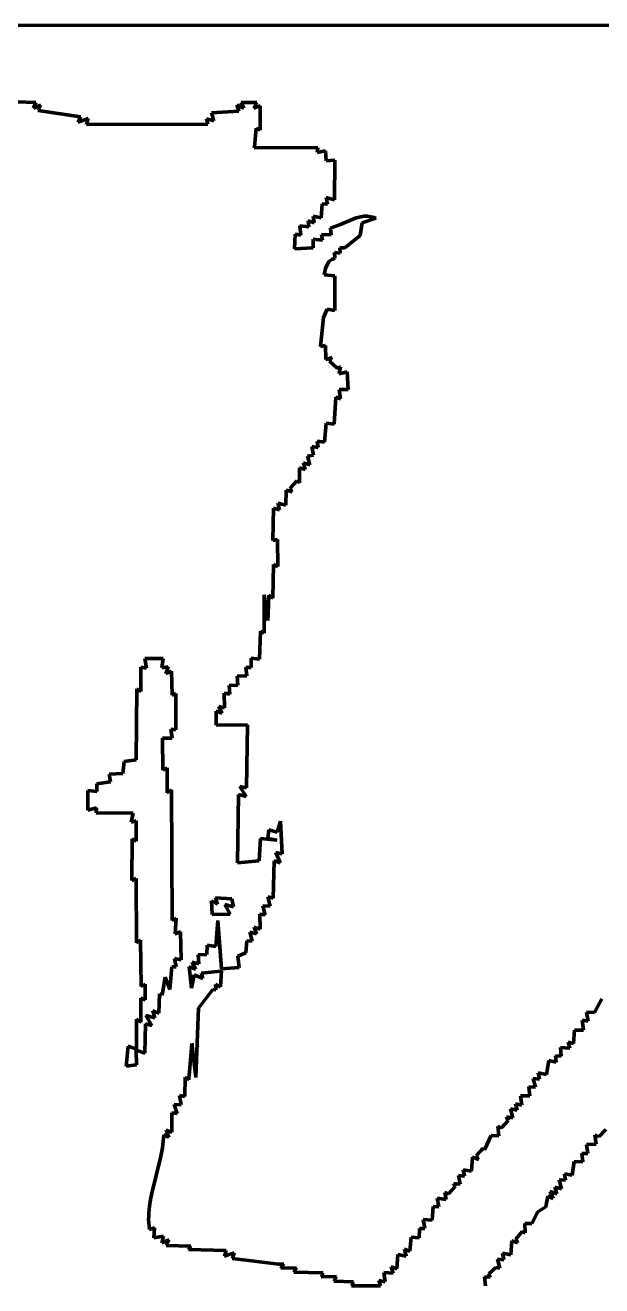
# Model space of a CAD drawing. Header units: millimetres. Extents: x 0 to 11.1, y 0 to 11.1.
# Drawn here: x 5.699 to 7.512, y 7.146 to 11.111 of the extents above; entities that cross this region are included whole.
import ezdxf

# ---------------------------------------------------------------- set-up
doc = ezdxf.new("R2010")
doc.units = ezdxf.units.MM
doc.layers.add('color#000000ff', color=7, linetype='CONTINUOUS', lineweight=100)
doc.layers.add('color#ffffffff', color=7, linetype='CONTINUOUS', lineweight=100)

msp = doc.modelspace()

# ---------------------------------------------------------------- linework, layer by layer
at = {"layer": 'color#000000ff'}
for p, q in [((5.6714, 10.87), (5.7324, 10.868)), ((5.7324, 10.868), (5.7251, 10.8497)), ((6.3786, 10.8676), (6.4271, 10.8681)), ((6.3862, 10.8499), (6.3786, 10.8676)), ((6.4271, 10.8681), (6.4184, 10.8506)), ((5.7251, 10.8497), (5.748, 10.8591)), ((5.748, 10.8591), (5.7397, 10.8425)), ((5.7397, 10.8425), (5.8728, 10.8232)), ((6.2852, 10.8358), (6.371, 10.8408)), ((6.2918, 10.8099), (6.2852, 10.8358)), ((6.371, 10.8408), (6.3641, 10.8592)), ((6.3641, 10.8592), (6.3862, 10.8499)), ((6.4184, 10.8506), (6.4373, 10.8577)), ((6.4373, 10.8577), (6.4382, 10.7805)), ((5.8728, 10.8232), (5.8661, 10.8061)), ((5.8661, 10.8061), (5.8969, 10.8176)), ((5.8969, 10.8176), (5.8923, 10.7991)), ((5.8923, 10.7991), (6.2738, 10.7993)), ((6.2738, 10.7993), (6.2689, 10.8171)), ((6.2689, 10.8171), (6.2918, 10.8099)), ((6.4248, 10.7871), (6.4195, 10.7285)), ((6.4382, 10.7805), (6.4248, 10.7871)), ((6.4195, 10.7285), (6.4191, 10.7251)), ((6.4191, 10.7251), (6.6188, 10.7265)), ((6.6188, 10.7265), (6.6167, 10.7103)), ((6.6167, 10.7103), (6.643, 10.716)), ((6.643, 10.716), (6.6455, 10.6844)), ((6.6455, 10.6844), (6.6725, 10.6869)), ((6.6725, 10.6869), (6.671, 10.5617)), ((6.6328, 10.5495), (6.6298, 10.5053)), ((6.6498, 10.5478), (6.6328, 10.5495)), ((6.671, 10.5617), (6.6453, 10.5696)), ((6.6453, 10.5696), (6.6498, 10.5478)), ((6.6298, 10.5053), (6.6044, 10.5105)), ((6.6044, 10.5105), (6.6071, 10.4896)), ((6.74, 10.5051), (6.7546, 10.5086)), ((6.7546, 10.5086), (6.7646, 10.5099)), ((6.7646, 10.5099), (6.7747, 10.51)), ((6.7747, 10.51), (6.7799, 10.5096)), ((6.7799, 10.5096), (6.7852, 10.5088)), ((6.7852, 10.5088), (6.7905, 10.5077)), ((6.5911, 10.4767), (6.562, 10.4795)), ((6.562, 10.4795), (6.5656, 10.4506)), ((6.6071, 10.4896), (6.5882, 10.4957)), ((6.5882, 10.4957), (6.5911, 10.4767)), ((6.6585, 10.4728), (6.6877, 10.4832)), ((6.6605, 10.4512), (6.6585, 10.4728)), ((6.6877, 10.4832), (6.74, 10.5051)), ((6.7582, 10.4896), (6.7525, 10.4494)), ((6.8014, 10.5043), (6.7582, 10.4896)), ((6.7905, 10.5077), (6.7959, 10.5062)), ((6.7959, 10.5062), (6.8014, 10.5043)), ((6.5483, 10.4539), (6.5455, 10.4072)), ((6.5656, 10.4506), (6.5483, 10.4539)), ((6.6045, 10.4106), (6.6042, 10.4382)), ((6.6042, 10.4382), (6.6339, 10.4353)), ((6.6339, 10.4353), (6.6302, 10.4528)), ((6.6302, 10.4528), (6.6605, 10.4512)), ((6.7525, 10.4494), (6.7044, 10.4109)), ((6.5455, 10.4072), (6.6045, 10.4106)), ((6.6892, 10.3939), (6.6712, 10.3962)), ((6.6712, 10.3962), (6.6722, 10.3779)), ((6.7044, 10.4109), (6.6884, 10.4113)), ((6.6884, 10.4113), (6.6892, 10.3939)), ((6.6541, 10.3673), (6.6431, 10.3463)), ((6.6629, 10.3741), (6.6541, 10.3673)), ((6.6722, 10.3779), (6.6629, 10.3741)), ((6.6431, 10.3463), (6.6394, 10.3258)), ((6.6394, 10.3258), (6.6723, 10.323)), ((6.6723, 10.323), (6.6725, 10.2139)), ((6.6484, 10.2181), (6.637, 10.1912)), ((6.6725, 10.2139), (6.6484, 10.2181)), ((6.637, 10.1912), (6.6276, 10.1006)), ((6.6276, 10.1006), (6.6427, 10.1036)), ((6.6427, 10.1036), (6.6438, 10.06)), ((6.6438, 10.06), (6.6632, 10.0654)), ((6.6632, 10.0654), (6.6559, 10.0541)), ((6.6559, 10.0541), (6.6794, 10.0319)), ((6.6794, 10.0319), (6.6904, 10.0364)), ((6.6904, 10.0364), (6.6866, 10.0147)), ((6.6866, 10.0147), (6.7118, 10.0207)), ((6.7118, 10.0207), (6.7142, 9.9652)), ((6.7142, 9.9652), (6.6858, 9.9652)), ((6.6858, 9.9652), (6.6906, 9.9355)), ((6.6752, 9.9409), (6.6704, 9.8559)), ((6.6906, 9.9355), (6.6752, 9.9409)), ((6.6452, 9.8588), (6.6403, 9.799)), ((6.6704, 9.8559), (6.6452, 9.8588)), ((6.6403, 9.799), (6.6169, 9.8027)), ((6.6169, 9.8027), (6.6205, 9.7826)), ((6.6059, 9.7582), (6.5862, 9.7555)), ((6.5862, 9.7555), (6.5944, 9.7282)), ((6.6205, 9.7826), (6.6006, 9.7854)), ((6.6006, 9.7854), (6.6059, 9.7582)), ((6.5614, 9.7188), (6.5613, 9.6719)), ((6.579, 9.7139), (6.5614, 9.7188)), ((6.5944, 9.7282), (6.5739, 9.7342)), ((6.5739, 9.7342), (6.579, 9.7139)), ((6.5527, 9.6777), (6.5318, 9.6544)), ((6.5613, 9.6719), (6.5527, 9.6777)), ((6.52, 9.6482), (6.5185, 9.6018)), ((6.5389, 9.6428), (6.52, 9.6482)), ((6.5318, 9.6544), (6.5389, 9.6428)), ((6.5185, 9.6018), (6.4932, 9.6079)), ((6.4932, 9.6079), (6.4982, 9.5866)), ((6.4795, 9.592), (6.4774, 9.4903)), ((6.4982, 9.5866), (6.4795, 9.592)), ((6.4774, 9.4903), (6.4921, 9.493)), ((6.4921, 9.493), (6.4935, 9.408)), ((6.4794, 9.4142), (6.4776, 9.3092)), ((6.4935, 9.408), (6.4794, 9.4142)), ((6.4621, 9.238), (6.4499, 9.3197)), ((6.4499, 9.3197), (6.4507, 9.1985)), ((6.465, 9.318), (6.4629, 9.2583)), ((6.4776, 9.3092), (6.465, 9.318)), ((6.4629, 9.2583), (6.4621, 9.238)), ((6.4389, 9.2054), (6.436, 9.1172)), ((6.4507, 9.1985), (6.4389, 9.2054)), ((6.0631, 9.092), (6.0625, 9.0153)), ((6.0803, 9.0883), (6.0631, 9.092)), ((6.1331, 9.1193), (6.0756, 9.1186)), ((6.0756, 9.1186), (6.0803, 9.0883)), ((6.1286, 9.0891), (6.1331, 9.1193)), ((6.1483, 9.0927), (6.1286, 9.0891)), ((6.1413, 9.0722), (6.1483, 9.0927)), ((6.4093, 9.0908), (6.3923, 9.0903)), ((6.3923, 9.0903), (6.3956, 9.0641)), ((6.4095, 9.1203), (6.4093, 9.0908)), ((6.436, 9.1172), (6.4095, 9.1203)), ((6.1596, 9.0788), (6.1413, 9.0722)), ((6.1614, 9.0033), (6.1596, 9.0788)), ((6.3956, 9.0641), (6.3656, 9.0633)), ((6.3656, 9.0633), (6.3678, 9.0347)), ((6.05, 9.0239), (6.0481, 8.7997)), ((6.0625, 9.0153), (6.05, 9.0239)), ((6.1727, 9.0091), (6.1614, 9.0033)), ((6.1723, 8.8948), (6.1727, 9.0091)), ((6.3422, 9.0067), (6.3248, 9.0096)), ((6.3248, 9.0096), (6.3257, 8.9639)), ((6.3678, 9.0347), (6.3403, 9.0345)), ((6.3403, 9.0345), (6.3422, 9.0067)), ((6.3257, 8.9639), (6.3081, 8.9676)), ((6.3081, 8.9676), (6.3176, 8.947)), ((6.3, 8.953), (6.2993, 8.9091)), ((6.3176, 8.947), (6.3, 8.953)), ((6.1608, 8.8683), (6.1572, 8.8963)), ((6.1572, 8.8963), (6.1723, 8.8948)), ((6.2993, 8.9091), (6.3975, 8.9106)), ((6.3975, 8.9106), (6.3951, 8.7117)), ((6.1314, 8.7673), (6.1307, 8.8687)), ((6.1307, 8.8687), (6.1608, 8.8683)), ((6.0108, 8.7948), (6.0056, 8.7576)), ((6.0481, 8.7997), (6.0108, 8.7948)), ((6.1456, 8.7755), (6.1314, 8.7673)), ((6.1453, 8.6968), (6.1456, 8.7755)), ((5.967, 8.731), (5.9241, 8.725)), ((5.9241, 8.725), (5.9242, 8.7001)), ((6.0056, 8.7576), (5.9634, 8.7551)), ((5.9634, 8.7551), (5.967, 8.731)), ((5.8966, 8.7032), (5.8958, 8.6419)), ((5.9242, 8.7001), (5.8966, 8.7032)), ((6.1587, 8.7054), (6.1453, 8.6968)), ((6.1616, 8.2952), (6.1587, 8.7054)), ((6.3695, 8.6912), (6.3662, 8.4761)), ((6.394, 8.6844), (6.3695, 8.6912)), ((6.3951, 8.7117), (6.374, 8.7162)), ((6.374, 8.7162), (6.394, 8.6844)), ((5.8958, 8.6419), (5.9232, 8.6487)), ((5.9232, 8.6487), (5.9219, 8.6338)), ((5.9219, 8.6338), (6.0384, 8.6319)), ((6.0384, 8.6319), (6.0321, 8.6036)), ((6.0321, 8.6036), (6.0476, 8.608)), ((6.0476, 8.608), (6.0476, 8.6045)), ((6.4917, 8.5726), (6.5022, 8.6077)), ((6.5022, 8.6077), (6.5066, 8.5041)), ((6.0476, 8.6045), (6.0478, 8.5446)), ((6.4622, 8.5527), (6.4653, 8.5796)), ((6.4653, 8.5796), (6.4917, 8.5726)), ((6.0358, 8.5515), (6.0346, 8.4208)), ((6.0478, 8.5446), (6.0358, 8.5515)), ((6.4344, 8.4826), (6.4385, 8.5532)), ((6.4385, 8.5532), (6.4901, 8.5476)), ((6.4901, 8.5476), (6.4622, 8.5527)), ((6.5066, 8.5041), (6.4866, 8.5086)), ((6.4866, 8.5086), (6.5005, 8.4759)), ((6.3662, 8.4761), (6.4344, 8.4826)), ((6.4819, 8.4824), (6.4783, 8.3646)), ((6.5005, 8.4759), (6.4819, 8.4824)), ((6.0346, 8.4208), (6.0479, 8.4274)), ((6.0479, 8.4274), (6.0492, 8.2247)), ((6.4783, 8.3646), (6.4616, 8.3687)), ((6.4616, 8.3687), (6.4692, 8.3403)), ((6.3037, 8.3457), (6.2851, 8.3571)), ((6.2851, 8.3571), (6.287, 8.3133)), ((6.2972, 8.366), (6.3037, 8.3457)), ((6.3486, 8.363), (6.2972, 8.366)), ((6.3439, 8.3152), (6.3264, 8.3446)), ((6.3264, 8.3446), (6.3545, 8.3379)), ((6.3545, 8.3379), (6.3486, 8.363)), ((6.4692, 8.3403), (6.4467, 8.3411)), ((6.4467, 8.3411), (6.4535, 8.3131)), ((6.1736, 8.3017), (6.1616, 8.2952)), ((6.1711, 8.2533), (6.1736, 8.3017)), ((6.287, 8.3133), (6.3439, 8.3152)), ((6.3049, 8.2947), (6.2981, 8.2126)), ((6.3164, 8.1431), (6.3049, 8.2947)), ((6.4535, 8.3131), (6.437, 8.3148)), ((6.437, 8.3148), (6.4374, 8.2676)), ((6.1879, 8.2589), (6.1711, 8.2533)), ((6.1893, 8.1712), (6.1879, 8.2589)), ((6.4268, 8.2533), (6.4052, 8.2577)), ((6.4052, 8.2577), (6.4125, 8.2301)), ((6.4374, 8.2676), (6.4193, 8.2737)), ((6.4193, 8.2737), (6.4268, 8.2533)), ((6.0492, 8.2247), (6.0619, 8.2329)), ((6.0619, 8.2329), (6.0639, 8.0874)), ((6.2715, 8.2171), (6.2702, 8.1882)), ((6.2981, 8.2126), (6.2715, 8.2171)), ((6.3962, 8.2309), (6.393, 8.193)), ((6.4125, 8.2301), (6.3962, 8.2309)), ((6.1741, 8.1494), (6.1683, 8.1748)), ((6.1683, 8.1748), (6.1893, 8.1712)), ((6.2702, 8.1882), (6.2428, 8.1867)), ((6.2428, 8.1867), (6.2447, 8.1584)), ((6.393, 8.193), (6.3679, 8.1824)), ((6.3679, 8.1824), (6.3717, 8.1473)), ((6.1535, 8.0779), (6.1606, 8.1487)), ((6.1606, 8.1487), (6.1741, 8.1494)), ((6.2344, 8.1412), (6.2143, 8.1488)), ((6.2143, 8.1488), (6.2216, 8.0816)), ((6.2447, 8.1584), (6.2244, 8.1633)), ((6.2244, 8.1633), (6.2344, 8.1412)), ((6.2533, 8.1296), (6.3132, 8.1357)), ((6.2575, 8.1128), (6.2533, 8.1296)), ((6.3132, 8.1357), (6.3167, 8.1361)), ((6.3167, 8.1361), (6.3132, 8.0862)), ((6.3717, 8.1473), (6.3164, 8.1431)), ((6.0639, 8.0874), (6.0765, 8.0949)), ((6.0765, 8.0949), (6.0762, 8.0454)), ((6.1301, 8.0597), (6.1388, 8.1166)), ((6.1388, 8.1166), (6.1535, 8.0779)), ((6.2216, 8.0816), (6.2304, 8.1243)), ((6.2304, 8.1243), (6.2575, 8.1128)), ((6.3132, 8.0862), (6.2976, 8.0936)), ((6.2976, 8.0936), (6.2989, 8.0763)), ((6.063, 8.0503), (6.0625, 7.9747)), ((6.0762, 8.0454), (6.063, 8.0503)), ((6.1188, 8.003), (6.1211, 8.0638)), ((6.1211, 8.0638), (6.1301, 8.0597)), ((6.2895, 8.0774), (6.2436, 8.0187)), ((6.2989, 8.0763), (6.2895, 8.0774)), ((6.1065, 7.9882), (6.1, 8.0106)), ((6.1, 8.0106), (6.1188, 8.003)), ((6.2436, 8.0187), (6.2356, 7.8007)), ((7.4885, 8.0049), (7.5116, 8.0488)), ((6.049, 7.9842), (6.0488, 7.8899)), ((6.0625, 7.9747), (6.049, 7.9842)), ((6.0974, 7.964), (6.0784, 7.9959)), ((6.0784, 7.9959), (6.1065, 7.9882)), ((7.4539, 7.9494), (7.4505, 7.9809)), ((7.4505, 7.9809), (7.4687, 7.978)), ((7.4687, 7.978), (7.4638, 8.0067)), ((7.4638, 8.0067), (7.4885, 8.0049)), ((6.0755, 7.8777), (6.0776, 7.9699)), ((6.0776, 7.9699), (6.0974, 7.964)), ((7.4231, 7.9078), (7.4261, 7.9497)), ((7.4261, 7.9497), (7.4539, 7.9494)), ((6.0227, 7.8993), (6.0171, 7.8367)), ((6.0488, 7.8899), (6.0227, 7.8993)), ((6.2222, 7.8947), (6.2157, 7.8187)), ((6.2233, 7.9079), (6.2222, 7.8947)), ((6.2237, 7.9051), (6.2233, 7.9079)), ((6.2256, 7.8883), (6.2237, 7.9051)), ((7.3841, 7.868), (7.3819, 7.8957)), ((7.3819, 7.8957), (7.4108, 7.8928)), ((7.4108, 7.8928), (7.4064, 7.9119)), ((7.4064, 7.9119), (7.4231, 7.9078)), ((6.0492, 7.8403), (6.0479, 7.8871)), ((6.0479, 7.8871), (6.0755, 7.8777)), ((6.2342, 7.8132), (6.2256, 7.8883)), ((7.3378, 7.8107), (7.3451, 7.8543)), ((7.3451, 7.8543), (7.3684, 7.8493)), ((7.3684, 7.8493), (7.3657, 7.8695)), ((7.3657, 7.8695), (7.3841, 7.868)), ((6.0171, 7.8367), (6.0492, 7.8403)), ((6.2157, 7.8187), (6.2141, 7.8001)), ((6.2356, 7.8007), (6.2342, 7.8132)), ((7.3158, 7.7954), (7.3118, 7.8152)), ((7.3118, 7.8152), (7.3378, 7.8107)), ((6.2019, 7.8021), (6.2015, 7.7409)), ((6.2135, 7.7938), (6.2019, 7.8021)), ((6.2141, 7.8001), (6.2135, 7.7938)), ((7.3037, 7.7704), (7.296, 7.7977)), ((7.296, 7.7977), (7.3158, 7.7954)), ((6.2015, 7.7409), (6.1842, 7.7441)), ((6.1842, 7.7441), (6.1892, 7.7146)), ((7.2557, 7.7429), (7.2853, 7.7437)), ((7.2606, 7.7136), (7.2557, 7.7429)), ((7.2853, 7.7437), (7.2828, 7.7715)), ((7.2828, 7.7715), (7.3037, 7.7704)), ((6.1892, 7.7146), (6.1672, 7.7163)), ((6.1672, 7.7163), (6.1768, 7.6876)), ((7.2317, 7.6745), (7.2251, 7.7024)), ((7.2251, 7.7024), (7.2454, 7.698)), ((7.2454, 7.698), (7.2407, 7.718)), ((7.2407, 7.718), (7.2606, 7.7136)), ((6.1606, 7.6898), (6.1602, 7.6288)), ((6.1768, 7.6876), (6.1606, 7.6898)), ((7.1966, 7.6428), (7.217, 7.6653)), ((7.217, 7.6653), (7.2117, 7.6773)), ((7.2117, 7.6773), (7.2317, 7.6745)), ((6.1346, 7.6208), (6.1341, 7.6103)), ((6.1512, 7.6134), (6.1346, 7.6208)), ((6.1602, 7.6288), (6.1419, 7.6352)), ((6.1419, 7.6352), (6.1512, 7.6134)), ((7.1426, 7.5735), (7.1642, 7.6187)), ((7.1642, 7.6187), (7.188, 7.617)), ((7.188, 7.617), (7.185, 7.647)), ((7.185, 7.647), (7.1966, 7.6428)), ((7.502, 7.6144), (7.4902, 7.6201)), ((7.4902, 7.6201), (7.4942, 7.5908)), ((7.5243, 7.6376), (7.502, 7.6144)), ((6.1306, 7.5791), (6.1248, 7.5483)), ((6.1332, 7.5998), (6.1306, 7.5791)), ((6.1341, 7.6103), (6.1332, 7.5998)), ((7.1177, 7.555), (7.1385, 7.5789)), ((7.1385, 7.5789), (7.1426, 7.5735)), ((7.4942, 7.5908), (7.4638, 7.5904)), ((7.4638, 7.5904), (7.468, 7.5622)), ((6.1248, 7.5483), (6.0968, 7.4369)), ((7.1023, 7.5058), (7.1057, 7.5504)), ((7.1057, 7.5504), (7.1245, 7.5426)), ((7.1245, 7.5426), (7.1177, 7.555)), ((7.4248, 7.5369), (7.4189, 7.4935)), ((7.4522, 7.5359), (7.4248, 7.5369)), ((7.468, 7.5622), (7.4485, 7.5621)), ((7.4485, 7.5621), (7.4522, 7.5359)), ((7.0802, 7.4903), (7.076, 7.5101)), ((7.076, 7.5101), (7.1023, 7.5058)), ((7.4189, 7.4935), (7.3949, 7.498)), ((7.3949, 7.498), (7.3972, 7.4781)), ((7.0294, 7.4348), (7.0506, 7.4575)), ((7.0506, 7.4575), (7.0465, 7.4678)), ((7.0465, 7.4678), (7.0667, 7.4653)), ((7.0667, 7.4653), (7.061, 7.4923)), ((7.061, 7.4923), (7.0802, 7.4903)), ((7.385, 7.4504), (7.3639, 7.4554)), ((7.3639, 7.4554), (7.3702, 7.4349)), ((7.3972, 7.4781), (7.3773, 7.4793)), ((7.3773, 7.4793), (7.385, 7.4504)), ((6.0928, 7.4166), (6.0897, 7.3961)), ((6.0968, 7.4369), (6.0928, 7.4166)), ((6.9999, 7.3941), (6.9941, 7.4218)), ((6.9941, 7.4218), (7.0225, 7.4172)), ((7.0225, 7.4172), (7.0187, 7.4386)), ((7.0187, 7.4386), (7.0294, 7.4348)), ((7.3416, 7.4276), (7.3356, 7.3945)), ((7.3589, 7.4203), (7.3416, 7.4276)), ((7.3702, 7.4349), (7.3489, 7.4418)), ((7.3489, 7.4418), (7.3589, 7.4203)), ((6.0886, 7.3858), (6.0878, 7.3754)), ((6.0897, 7.3961), (6.0886, 7.3858)), ((6.979, 7.3526), (6.9819, 7.395)), ((6.9819, 7.395), (6.9999, 7.3941)), ((7.311, 7.3779), (7.2918, 7.3412)), ((7.3356, 7.3945), (7.311, 7.3779)), ((6.0874, 7.365), (6.0873, 7.3546)), ((6.0873, 7.3546), (6.0877, 7.3441)), ((6.0878, 7.3754), (6.0874, 7.365)), ((6.0877, 7.3441), (6.0885, 7.3335)), ((6.9556, 7.3255), (6.9506, 7.3541)), ((6.9506, 7.3541), (6.979, 7.3526)), ((7.2918, 7.3412), (7.2696, 7.3411)), ((7.2696, 7.3411), (7.2708, 7.3121)), ((6.0885, 7.3335), (6.0899, 7.3228)), ((6.0899, 7.3228), (6.106, 7.3278)), ((6.106, 7.3278), (6.1034, 7.297)), ((6.1034, 7.297), (6.1341, 7.3017)), ((6.1341, 7.3017), (6.1287, 7.2811)), ((6.9084, 7.2541), (6.9122, 7.2983)), ((6.9122, 7.2983), (6.9377, 7.2963)), ((6.9377, 7.2963), (6.9382, 7.3256)), ((6.9382, 7.3256), (6.9556, 7.3255)), ((7.2614, 7.3161), (7.2411, 7.2926)), ((7.2708, 7.3121), (7.2614, 7.3161)), ((6.1287, 7.2811), (6.1513, 7.2905)), ((6.1513, 7.2905), (6.1424, 7.2724)), ((6.1424, 7.2724), (6.2195, 7.2705)), ((6.2195, 7.2705), (6.2123, 7.2593)), ((6.2123, 7.2593), (6.3306, 7.2568)), ((6.8964, 7.2389), (6.8911, 7.2608)), ((6.8911, 7.2608), (6.9084, 7.2541)), ((7.2291, 7.2873), (7.2261, 7.2427)), ((7.247, 7.2806), (7.2291, 7.2873)), ((7.2411, 7.2926), (7.247, 7.2806)), ((6.3306, 7.2568), (6.3252, 7.2388)), ((6.3252, 7.2388), (6.3563, 7.2491)), ((6.3563, 7.2491), (6.3507, 7.2318)), ((6.3507, 7.2318), (6.495, 7.2138)), ((6.8678, 7.1987), (6.8703, 7.2445)), ((6.8703, 7.2445), (6.8964, 7.2389)), ((7.204, 7.2274), (7.1834, 7.2298)), ((7.1834, 7.2298), (7.1914, 7.2016)), ((7.2261, 7.2427), (7.1999, 7.2478)), ((7.1999, 7.2478), (7.204, 7.2274)), ((6.495, 7.2138), (6.5119, 7.2136)), ((6.5119, 7.2136), (6.5028, 7.2008)), ((6.5028, 7.2008), (6.5523, 7.2024)), ((6.5523, 7.2024), (6.5439, 7.1881)), ((6.5439, 7.1881), (6.636, 7.1864)), ((6.636, 7.1864), (6.6296, 7.1739)), ((6.8303, 7.1584), (6.8264, 7.1874)), ((6.8264, 7.1874), (6.8554, 7.1853)), ((6.8554, 7.1853), (6.8501, 7.2051)), ((6.8501, 7.2051), (6.8678, 7.1987)), ((7.179, 7.2037), (7.1568, 7.1832)), ((7.1568, 7.1832), (7.1609, 7.1728)), ((7.1914, 7.2016), (7.179, 7.2037)), ((6.6296, 7.1739), (6.6781, 7.1745)), ((6.6781, 7.1745), (6.6693, 7.1601)), ((6.6693, 7.1601), (6.7312, 7.1584)), ((6.7312, 7.1584), (6.7254, 7.1459)), ((6.7254, 7.1459), (6.816, 7.1457)), ((6.816, 7.1457), (6.8111, 7.1621)), ((6.8111, 7.1621), (6.8303, 7.1584)), ((7.1609, 7.1728), (7.1426, 7.1741)), ((7.1426, 7.1741), (7.1463, 7.1454))]:
    msp.add_line(p, q, dxfattribs=at)
at = {"layer": 'color#ffffffff'}
for p, q in [((0, 11.1111), (11.1111, 11.1111)), ((5.7324, 10.868), (5.6714, 10.87)), ((5.7251, 10.8497), (5.7324, 10.868)), ((6.4271, 10.8681), (6.3786, 10.8676)), ((6.3786, 10.8676), (6.3862, 10.8499)), ((6.4184, 10.8506), (6.4271, 10.8681)), ((5.748, 10.8591), (5.7251, 10.8497)), ((5.7397, 10.8425), (5.748, 10.8591)), ((5.8728, 10.8232), (5.7397, 10.8425)), ((6.371, 10.8408), (6.2852, 10.8358)), ((6.2852, 10.8358), (6.2918, 10.8099)), ((6.3862, 10.8499), (6.3641, 10.8592)), ((6.3641, 10.8592), (6.371, 10.8408)), ((6.4373, 10.8577), (6.4184, 10.8506)), ((6.4382, 10.7805), (6.4373, 10.8577)), ((5.8661, 10.8061), (5.8728, 10.8232)), ((5.8969, 10.8176), (5.8661, 10.8061)), ((5.8923, 10.7991), (5.8969, 10.8176)), ((6.2738, 10.7993), (5.8923, 10.7991)), ((6.2918, 10.8099), (6.2689, 10.8171)), ((6.2689, 10.8171), (6.2738, 10.7993)), ((6.4195, 10.7285), (6.4248, 10.7871)), ((6.4248, 10.7871), (6.4382, 10.7805)), ((6.4191, 10.7251), (6.4195, 10.7285)), ((6.6188, 10.7265), (6.4191, 10.7251)), ((6.6167, 10.7103), (6.6188, 10.7265)), ((6.643, 10.716), (6.6167, 10.7103)), ((6.6455, 10.6844), (6.643, 10.716)), ((6.6725, 10.6869), (6.6455, 10.6844)), ((6.671, 10.5617), (6.6725, 10.6869)), ((6.6298, 10.5053), (6.6328, 10.5495)), ((6.6328, 10.5495), (6.6498, 10.5478)), ((6.6498, 10.5478), (6.6453, 10.5696)), ((6.6453, 10.5696), (6.671, 10.5617)), ((6.6071, 10.4896), (6.6044, 10.5105)), ((6.6044, 10.5105), (6.6298, 10.5053)), ((6.7546, 10.5086), (6.74, 10.5051)), ((6.7646, 10.5099), (6.7546, 10.5086)), ((6.7747, 10.51), (6.7646, 10.5099)), ((6.7799, 10.5096), (6.7747, 10.51)), ((6.7852, 10.5088), (6.7799, 10.5096)), ((6.7905, 10.5077), (6.7852, 10.5088)), ((6.5656, 10.4506), (6.562, 10.4795)), ((6.562, 10.4795), (6.5911, 10.4767)), ((6.5911, 10.4767), (6.5882, 10.4957)), ((6.5882, 10.4957), (6.6071, 10.4896)), ((6.6877, 10.4832), (6.6585, 10.4728)), ((6.6585, 10.4728), (6.6605, 10.4512)), ((6.74, 10.5051), (6.6877, 10.4832)), ((6.7525, 10.4494), (6.7582, 10.4896)), ((6.7582, 10.4896), (6.8014, 10.5043)), ((6.7959, 10.5062), (6.7905, 10.5077)), ((6.8014, 10.5043), (6.7959, 10.5062)), ((6.5455, 10.4072), (6.5483, 10.4539)), ((6.5483, 10.4539), (6.5656, 10.4506)), ((6.6339, 10.4353), (6.6042, 10.4382)), ((6.6042, 10.4382), (6.6045, 10.4106)), ((6.6605, 10.4512), (6.6302, 10.4528)), ((6.6302, 10.4528), (6.6339, 10.4353)), ((6.7044, 10.4109), (6.7525, 10.4494)), ((6.6045, 10.4106), (6.5455, 10.4072)), ((6.6722, 10.3779), (6.6712, 10.3962)), ((6.6712, 10.3962), (6.6892, 10.3939)), ((6.6892, 10.3939), (6.6884, 10.4113)), ((6.6884, 10.4113), (6.7044, 10.4109)), ((6.6431, 10.3463), (6.6541, 10.3673)), ((6.6541, 10.3673), (6.6629, 10.3741)), ((6.6629, 10.3741), (6.6722, 10.3779)), ((6.6394, 10.3258), (6.6431, 10.3463)), ((6.6723, 10.323), (6.6394, 10.3258)), ((6.6725, 10.2139), (6.6723, 10.323)), ((6.637, 10.1912), (6.6484, 10.2181)), ((6.6484, 10.2181), (6.6725, 10.2139)), ((6.6276, 10.1006), (6.637, 10.1912)), ((6.6427, 10.1036), (6.6276, 10.1006)), ((6.6438, 10.06), (6.6427, 10.1036)), ((6.6632, 10.0654), (6.6438, 10.06)), ((6.6559, 10.0541), (6.6632, 10.0654)), ((6.6794, 10.0319), (6.6559, 10.0541)), ((6.6904, 10.0364), (6.6794, 10.0319)), ((6.6866, 10.0147), (6.6904, 10.0364)), ((6.7118, 10.0207), (6.6866, 10.0147)), ((6.7142, 9.9652), (6.7118, 10.0207)), ((6.6906, 9.9355), (6.6858, 9.9652)), ((6.6858, 9.9652), (6.7142, 9.9652)), ((6.6704, 9.8559), (6.6752, 9.9409)), ((6.6752, 9.9409), (6.6906, 9.9355)), ((6.6403, 9.799), (6.6452, 9.8588)), ((6.6452, 9.8588), (6.6704, 9.8559)), ((6.6205, 9.7826), (6.6169, 9.8027)), ((6.6169, 9.8027), (6.6403, 9.799)), ((6.5862, 9.7555), (6.6059, 9.7582)), ((6.5944, 9.7282), (6.5862, 9.7555)), ((6.6059, 9.7582), (6.6006, 9.7854)), ((6.6006, 9.7854), (6.6205, 9.7826)), ((6.5613, 9.6719), (6.5614, 9.7188)), ((6.5614, 9.7188), (6.579, 9.7139)), ((6.579, 9.7139), (6.5739, 9.7342)), ((6.5739, 9.7342), (6.5944, 9.7282)), ((6.5318, 9.6544), (6.5527, 9.6777)), ((6.5527, 9.6777), (6.5613, 9.6719)), ((6.5185, 9.6018), (6.52, 9.6482)), ((6.52, 9.6482), (6.5389, 9.6428)), ((6.5389, 9.6428), (6.5318, 9.6544)), ((6.4982, 9.5866), (6.4932, 9.6079)), ((6.4932, 9.6079), (6.5185, 9.6018)), ((6.4774, 9.4903), (6.4795, 9.592)), ((6.4795, 9.592), (6.4982, 9.5866)), ((6.4921, 9.493), (6.4774, 9.4903)), ((6.4935, 9.408), (6.4921, 9.493)), ((6.4776, 9.3092), (6.4794, 9.4142)), ((6.4794, 9.4142), (6.4935, 9.408)), ((6.4507, 9.1985), (6.4499, 9.3197)), ((6.4499, 9.3197), (6.4621, 9.238)), ((6.4629, 9.2583), (6.465, 9.318)), ((6.465, 9.318), (6.4776, 9.3092)), ((6.4621, 9.238), (6.4629, 9.2583)), ((6.436, 9.1172), (6.4389, 9.2054)), ((6.4389, 9.2054), (6.4507, 9.1985)), ((6.0625, 9.0153), (6.0631, 9.092)), ((6.0631, 9.092), (6.0803, 9.0883)), ((6.0756, 9.1186), (6.1331, 9.1193)), ((6.0803, 9.0883), (6.0756, 9.1186)), ((6.1331, 9.1193), (6.1286, 9.0891)), ((6.1286, 9.0891), (6.1483, 9.0927)), ((6.1483, 9.0927), (6.1413, 9.0722)), ((6.3923, 9.0903), (6.4093, 9.0908)), ((6.3956, 9.0641), (6.3923, 9.0903)), ((6.4093, 9.0908), (6.4095, 9.1203)), ((6.4095, 9.1203), (6.436, 9.1172)), ((6.1413, 9.0722), (6.1596, 9.0788)), ((6.1596, 9.0788), (6.1614, 9.0033)), ((6.3656, 9.0633), (6.3956, 9.0641)), ((6.3678, 9.0347), (6.3656, 9.0633)), ((6.0481, 8.7997), (6.05, 9.0239)), ((6.05, 9.0239), (6.0625, 9.0153)), ((6.1614, 9.0033), (6.1727, 9.0091)), ((6.1727, 9.0091), (6.1723, 8.8948)), ((6.3257, 8.9639), (6.3248, 9.0096)), ((6.3248, 9.0096), (6.3422, 9.0067)), ((6.3403, 9.0345), (6.3678, 9.0347)), ((6.3422, 9.0067), (6.3403, 9.0345)), ((6.3176, 8.947), (6.3081, 8.9676)), ((6.3081, 8.9676), (6.3257, 8.9639)), ((6.2993, 8.9091), (6.3, 8.953)), ((6.3, 8.953), (6.3176, 8.947)), ((6.1723, 8.8948), (6.1572, 8.8963)), ((6.1572, 8.8963), (6.1608, 8.8683)), ((6.3975, 8.9106), (6.2993, 8.9091)), ((6.3951, 8.7117), (6.3975, 8.9106)), ((6.1608, 8.8683), (6.1307, 8.8687)), ((6.1307, 8.8687), (6.1314, 8.7673)), ((6.0056, 8.7576), (6.0108, 8.7948)), ((6.0108, 8.7948), (6.0481, 8.7997)), ((6.1314, 8.7673), (6.1456, 8.7755)), ((6.1456, 8.7755), (6.1453, 8.6968)), ((5.9241, 8.725), (5.967, 8.731)), ((5.9242, 8.7001), (5.9241, 8.725)), ((5.9634, 8.7551), (6.0056, 8.7576)), ((5.967, 8.731), (5.9634, 8.7551)), ((5.8958, 8.6419), (5.8966, 8.7032)), ((5.8966, 8.7032), (5.9242, 8.7001)), ((6.1453, 8.6968), (6.1587, 8.7054)), ((6.1587, 8.7054), (6.1616, 8.2952)), ((6.3662, 8.4761), (6.3695, 8.6912)), ((6.3695, 8.6912), (6.394, 8.6844)), ((6.394, 8.6844), (6.374, 8.7162)), ((6.374, 8.7162), (6.3951, 8.7117)), ((5.9232, 8.6487), (5.8958, 8.6419)), ((5.9219, 8.6338), (5.9232, 8.6487)), ((6.0384, 8.6319), (5.9219, 8.6338)), ((6.0321, 8.6036), (6.0384, 8.6319)), ((6.0476, 8.608), (6.0321, 8.6036)), ((6.0476, 8.6045), (6.0476, 8.608)), ((6.5022, 8.6077), (6.4917, 8.5726)), ((6.5066, 8.5041), (6.5022, 8.6077)), ((6.0478, 8.5446), (6.0476, 8.6045)), ((6.4653, 8.5796), (6.4622, 8.5527)), ((6.4917, 8.5726), (6.4653, 8.5796)), ((6.0346, 8.4208), (6.0358, 8.5515)), ((6.0358, 8.5515), (6.0478, 8.5446)), ((6.4385, 8.5532), (6.4344, 8.4826)), ((6.4901, 8.5476), (6.4385, 8.5532)), ((6.4622, 8.5527), (6.4901, 8.5476)), ((6.5005, 8.4759), (6.4866, 8.5086)), ((6.4866, 8.5086), (6.5066, 8.5041)), ((6.4344, 8.4826), (6.3662, 8.4761)), ((6.4783, 8.3646), (6.4819, 8.4824)), ((6.4819, 8.4824), (6.5005, 8.4759)), ((6.0479, 8.4274), (6.0346, 8.4208)), ((6.0492, 8.2247), (6.0479, 8.4274)), ((6.4692, 8.3403), (6.4616, 8.3687)), ((6.4616, 8.3687), (6.4783, 8.3646)), ((6.287, 8.3133), (6.2851, 8.3571)), ((6.2851, 8.3571), (6.3037, 8.3457)), ((6.2972, 8.366), (6.3486, 8.363)), ((6.3037, 8.3457), (6.2972, 8.366)), ((6.3545, 8.3379), (6.3264, 8.3446)), ((6.3264, 8.3446), (6.3439, 8.3152)), ((6.3486, 8.363), (6.3545, 8.3379)), ((6.4535, 8.3131), (6.4467, 8.3411)), ((6.4467, 8.3411), (6.4692, 8.3403)), ((6.1616, 8.2952), (6.1736, 8.3017)), ((6.1736, 8.3017), (6.1711, 8.2533)), ((6.3439, 8.3152), (6.287, 8.3133)), ((6.2981, 8.2126), (6.3049, 8.2947)), ((6.3049, 8.2947), (6.3164, 8.1431)), ((6.4374, 8.2676), (6.437, 8.3148)), ((6.437, 8.3148), (6.4535, 8.3131)), ((6.1711, 8.2533), (6.1879, 8.2589)), ((6.1879, 8.2589), (6.1893, 8.1712)), ((6.4125, 8.2301), (6.4052, 8.2577)), ((6.4052, 8.2577), (6.4268, 8.2533)), ((6.4268, 8.2533), (6.4193, 8.2737)), ((6.4193, 8.2737), (6.4374, 8.2676)), ((6.0619, 8.2329), (6.0492, 8.2247)), ((6.0639, 8.0874), (6.0619, 8.2329)), ((6.2702, 8.1882), (6.2715, 8.2171)), ((6.2715, 8.2171), (6.2981, 8.2126)), ((6.393, 8.193), (6.3962, 8.2309)), ((6.3962, 8.2309), (6.4125, 8.2301)), ((6.1893, 8.1712), (6.1683, 8.1748)), ((6.1683, 8.1748), (6.1741, 8.1494)), ((6.2428, 8.1867), (6.2702, 8.1882)), ((6.2447, 8.1584), (6.2428, 8.1867)), ((6.3679, 8.1824), (6.393, 8.193)), ((6.3717, 8.1473), (6.3679, 8.1824)), ((6.1606, 8.1487), (6.1535, 8.0779)), ((6.1741, 8.1494), (6.1606, 8.1487)), ((6.2216, 8.0816), (6.2143, 8.1488)), ((6.2143, 8.1488), (6.2344, 8.1412)), ((6.2344, 8.1412), (6.2244, 8.1633)), ((6.2244, 8.1633), (6.2447, 8.1584)), ((6.3132, 8.1357), (6.2533, 8.1296)), ((6.2533, 8.1296), (6.2575, 8.1128)), ((6.3132, 8.0862), (6.3167, 8.1361)), ((6.3167, 8.1361), (6.3132, 8.1357)), ((6.3164, 8.1431), (6.3717, 8.1473)), ((6.0765, 8.0949), (6.0639, 8.0874)), ((6.0762, 8.0454), (6.0765, 8.0949)), ((6.1388, 8.1166), (6.1301, 8.0597)), ((6.1535, 8.0779), (6.1388, 8.1166)), ((6.2304, 8.1243), (6.2216, 8.0816)), ((6.2575, 8.1128), (6.2304, 8.1243)), ((6.2989, 8.0763), (6.2976, 8.0936)), ((6.2976, 8.0936), (6.3132, 8.0862)), ((6.0625, 7.9747), (6.063, 8.0503)), ((6.063, 8.0503), (6.0762, 8.0454)), ((6.1211, 8.0638), (6.1188, 8.003)), ((6.1301, 8.0597), (6.1211, 8.0638)), ((6.2436, 8.0187), (6.2895, 8.0774)), ((6.2895, 8.0774), (6.2989, 8.0763)), ((6.1188, 8.003), (6.1, 8.0106)), ((6.1, 8.0106), (6.1065, 7.9882)), ((6.2356, 7.8007), (6.2436, 8.0187)), ((7.5116, 8.0488), (7.4885, 8.0049)), ((6.0488, 7.8899), (6.049, 7.9842)), ((6.049, 7.9842), (6.0625, 7.9747)), ((6.1065, 7.9882), (6.0784, 7.9959)), ((6.0784, 7.9959), (6.0974, 7.964)), ((7.4687, 7.978), (7.4505, 7.9809)), ((7.4505, 7.9809), (7.4539, 7.9494)), ((7.4885, 8.0049), (7.4638, 8.0067)), ((7.4638, 8.0067), (7.4687, 7.978)), ((6.0776, 7.9699), (6.0755, 7.8777)), ((6.0974, 7.964), (6.0776, 7.9699)), ((7.4261, 7.9497), (7.4231, 7.9078)), ((7.4539, 7.9494), (7.4261, 7.9497)), ((6.0171, 7.8367), (6.0227, 7.8993)), ((6.0227, 7.8993), (6.0488, 7.8899)), ((6.2157, 7.8187), (6.2222, 7.8947)), ((6.2222, 7.8947), (6.2233, 7.9079)), ((6.2233, 7.9079), (6.2237, 7.9051)), ((6.2237, 7.9051), (6.2256, 7.8883)), ((7.4108, 7.8928), (7.3819, 7.8957)), ((7.3819, 7.8957), (7.3841, 7.868)), ((7.4231, 7.9078), (7.4064, 7.9119)), ((7.4064, 7.9119), (7.4108, 7.8928)), ((6.0755, 7.8777), (6.0479, 7.8871)), ((6.0479, 7.8871), (6.0492, 7.8403)), ((6.2256, 7.8883), (6.2342, 7.8132)), ((7.3451, 7.8543), (7.3378, 7.8107)), ((7.3684, 7.8493), (7.3451, 7.8543)), ((7.3841, 7.868), (7.3657, 7.8695)), ((7.3657, 7.8695), (7.3684, 7.8493)), ((6.0492, 7.8403), (6.0171, 7.8367)), ((6.2141, 7.8001), (6.2157, 7.8187)), ((6.2342, 7.8132), (6.2356, 7.8007)), ((7.3378, 7.8107), (7.3118, 7.8152)), ((7.3118, 7.8152), (7.3158, 7.7954)), ((6.2015, 7.7409), (6.2019, 7.8021)), ((6.2019, 7.8021), (6.2135, 7.7938)), ((6.2135, 7.7938), (6.2141, 7.8001)), ((7.3158, 7.7954), (7.296, 7.7977)), ((7.296, 7.7977), (7.3037, 7.7704)), ((6.1892, 7.7146), (6.1842, 7.7441)), ((6.1842, 7.7441), (6.2015, 7.7409)), ((7.2853, 7.7437), (7.2557, 7.7429)), ((7.2557, 7.7429), (7.2606, 7.7136)), ((7.3037, 7.7704), (7.2828, 7.7715)), ((7.2828, 7.7715), (7.2853, 7.7437)), ((6.1768, 7.6876), (6.1672, 7.7163)), ((6.1672, 7.7163), (6.1892, 7.7146)), ((7.2454, 7.698), (7.2251, 7.7024)), ((7.2251, 7.7024), (7.2317, 7.6745)), ((7.2606, 7.7136), (7.2407, 7.718)), ((7.2407, 7.718), (7.2454, 7.698)), ((6.1602, 7.6288), (6.1606, 7.6898)), ((6.1606, 7.6898), (6.1768, 7.6876)), ((7.217, 7.6653), (7.1966, 7.6428)), ((7.2317, 7.6745), (7.2117, 7.6773)), ((7.2117, 7.6773), (7.217, 7.6653)), ((6.1341, 7.6103), (6.1346, 7.6208)), ((6.1346, 7.6208), (6.1512, 7.6134)), ((6.1512, 7.6134), (6.1419, 7.6352)), ((6.1419, 7.6352), (6.1602, 7.6288)), ((7.1642, 7.6187), (7.1426, 7.5735)), ((7.188, 7.617), (7.1642, 7.6187)), ((7.1966, 7.6428), (7.185, 7.647)), ((7.185, 7.647), (7.188, 7.617)), ((7.4942, 7.5908), (7.4902, 7.6201)), ((7.4902, 7.6201), (7.502, 7.6144)), ((7.502, 7.6144), (7.5243, 7.6376)), ((6.1248, 7.5483), (6.1306, 7.5791)), ((6.1306, 7.5791), (6.1332, 7.5998)), ((6.1332, 7.5998), (6.1341, 7.6103)), ((7.1385, 7.5789), (7.1177, 7.555)), ((7.1426, 7.5735), (7.1385, 7.5789)), ((7.4638, 7.5904), (7.4942, 7.5908)), ((7.468, 7.5622), (7.4638, 7.5904)), ((6.0968, 7.4369), (6.1248, 7.5483)), ((7.1057, 7.5504), (7.1023, 7.5058)), ((7.1245, 7.5426), (7.1057, 7.5504)), ((7.1177, 7.555), (7.1245, 7.5426)), ((7.4189, 7.4935), (7.4248, 7.5369)), ((7.4248, 7.5369), (7.4522, 7.5359)), ((7.4485, 7.5621), (7.468, 7.5622)), ((7.4522, 7.5359), (7.4485, 7.5621)), ((7.1023, 7.5058), (7.076, 7.5101)), ((7.076, 7.5101), (7.0802, 7.4903)), ((7.3972, 7.4781), (7.3949, 7.498)), ((7.3949, 7.498), (7.4189, 7.4935)), ((7.0506, 7.4575), (7.0294, 7.4348)), ((7.0667, 7.4653), (7.0465, 7.4678)), ((7.0465, 7.4678), (7.0506, 7.4575)), ((7.0802, 7.4903), (7.061, 7.4923)), ((7.061, 7.4923), (7.0667, 7.4653)), ((7.3702, 7.4349), (7.3639, 7.4554)), ((7.3639, 7.4554), (7.385, 7.4504)), ((7.385, 7.4504), (7.3773, 7.4793)), ((7.3773, 7.4793), (7.3972, 7.4781)), ((6.0897, 7.3961), (6.0928, 7.4166)), ((6.0928, 7.4166), (6.0968, 7.4369)), ((7.0225, 7.4172), (6.9941, 7.4218)), ((6.9941, 7.4218), (6.9999, 7.3941)), ((7.0294, 7.4348), (7.0187, 7.4386)), ((7.0187, 7.4386), (7.0225, 7.4172)), ((7.3356, 7.3945), (7.3416, 7.4276)), ((7.3416, 7.4276), (7.3589, 7.4203)), ((7.3589, 7.4203), (7.3489, 7.4418)), ((7.3489, 7.4418), (7.3702, 7.4349)), ((6.0878, 7.3754), (6.0886, 7.3858)), ((6.0886, 7.3858), (6.0897, 7.3961)), ((6.9819, 7.395), (6.979, 7.3526)), ((6.9999, 7.3941), (6.9819, 7.395)), ((7.2918, 7.3412), (7.311, 7.3779)), ((7.311, 7.3779), (7.3356, 7.3945)), ((6.0873, 7.3546), (6.0874, 7.365)), ((6.0877, 7.3441), (6.0873, 7.3546)), ((6.0874, 7.365), (6.0878, 7.3754)), ((6.0885, 7.3335), (6.0877, 7.3441)), ((6.979, 7.3526), (6.9506, 7.3541)), ((6.9506, 7.3541), (6.9556, 7.3255)), ((7.2696, 7.3411), (7.2918, 7.3412)), ((7.2708, 7.3121), (7.2696, 7.3411)), ((6.0899, 7.3228), (6.0885, 7.3335)), ((6.106, 7.3278), (6.0899, 7.3228)), ((6.1034, 7.297), (6.106, 7.3278)), ((6.1341, 7.3017), (6.1034, 7.297)), ((6.1287, 7.2811), (6.1341, 7.3017)), ((6.9122, 7.2983), (6.9084, 7.2541)), ((6.9377, 7.2963), (6.9122, 7.2983)), ((6.9382, 7.3256), (6.9377, 7.2963)), ((6.9556, 7.3255), (6.9382, 7.3256)), ((7.2411, 7.2926), (7.2614, 7.3161)), ((7.2614, 7.3161), (7.2708, 7.3121)), ((6.1513, 7.2905), (6.1287, 7.2811)), ((6.1424, 7.2724), (6.1513, 7.2905)), ((6.2195, 7.2705), (6.1424, 7.2724)), ((6.2123, 7.2593), (6.2195, 7.2705)), ((6.3306, 7.2568), (6.2123, 7.2593)), ((6.9084, 7.2541), (6.8911, 7.2608)), ((6.8911, 7.2608), (6.8964, 7.2389)), ((7.2261, 7.2427), (7.2291, 7.2873)), ((7.2291, 7.2873), (7.247, 7.2806)), ((7.247, 7.2806), (7.2411, 7.2926)), ((6.3252, 7.2388), (6.3306, 7.2568)), ((6.3563, 7.2491), (6.3252, 7.2388)), ((6.3507, 7.2318), (6.3563, 7.2491)), ((6.495, 7.2138), (6.3507, 7.2318)), ((6.8703, 7.2445), (6.8678, 7.1987)), ((6.8964, 7.2389), (6.8703, 7.2445)), ((7.1914, 7.2016), (7.1834, 7.2298)), ((7.1834, 7.2298), (7.204, 7.2274)), ((7.204, 7.2274), (7.1999, 7.2478)), ((7.1999, 7.2478), (7.2261, 7.2427)), ((6.5119, 7.2136), (6.495, 7.2138)), ((6.5028, 7.2008), (6.5119, 7.2136)), ((6.5523, 7.2024), (6.5028, 7.2008)), ((6.5439, 7.1881), (6.5523, 7.2024)), ((6.636, 7.1864), (6.5439, 7.1881)), ((6.6296, 7.1739), (6.636, 7.1864)), ((6.8554, 7.1853), (6.8264, 7.1874)), ((6.8264, 7.1874), (6.8303, 7.1584)), ((6.8678, 7.1987), (6.8501, 7.2051)), ((6.8501, 7.2051), (6.8554, 7.1853)), ((7.1568, 7.1832), (7.179, 7.2037)), ((7.1609, 7.1728), (7.1568, 7.1832)), ((7.179, 7.2037), (7.1914, 7.2016)), ((6.6781, 7.1745), (6.6296, 7.1739)), ((6.6693, 7.1601), (6.6781, 7.1745)), ((6.7312, 7.1584), (6.6693, 7.1601)), ((6.7254, 7.1459), (6.7312, 7.1584)), ((6.816, 7.1457), (6.7254, 7.1459)), ((6.8303, 7.1584), (6.8111, 7.1621)), ((6.8111, 7.1621), (6.816, 7.1457)), ((7.1463, 7.1454), (7.1426, 7.1741)), ((7.1426, 7.1741), (7.1609, 7.1728))]:
    msp.add_line(p, q, dxfattribs=at)

doc.saveas('drawing.dxf')
